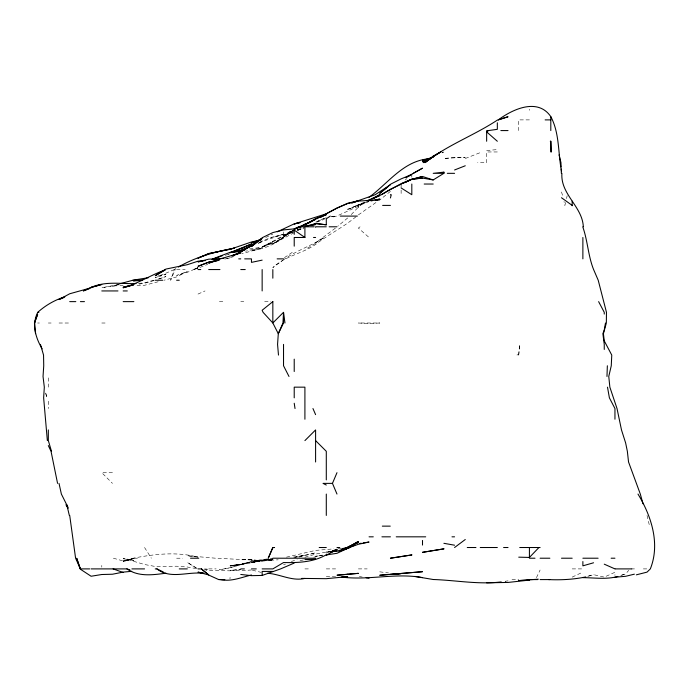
<?xml version="1.0" encoding="UTF-8"?>
<svg xmlns="http://www.w3.org/2000/svg" width="689" height="689" viewBox="0 0 689 689"><rect width="100%" height="100%" fill="white"/><g stroke="black" fill="none" stroke-linecap="round" stroke-linejoin="round"><path stroke-width="0.52" stroke-dasharray="3.44 2.58" d="M229.962 578.829L230.074 577.313M518.731 355.085L519.609 344.388L518.731 355.085L516.535 355.085L518.731 354.525M565.574 202.497L564.877 205.408L564.024 201.524M566.496 198.604L567.193 195.693M175.841 268.546L174.291 269.554L170.631 280.242L175.282 269.554M536.438 577.675L540.116 570.001M621.754 575.186L625.638 573.92L628.73 570.337M351.252 214.598L357.66 207.854M359.959 205.408L362.991 202.712M347.669 217.965L337.894 226.13M390.439 191.344L379.742 199.999M405.244 179.958L406.88 178.589M335.336 228.18L315.596 242.933L324.071 237.481C311.127 245.939 296.098 250.667 283.532 259.787M360.054 226.793L358.366 228.085L369.054 237.481M356.006 216.725C343.406 227.241 328.55 234.441 315.596 244.457C302.118 253.733 284.97 256.032 272.835 267.599L282.705 260.39M293.393 229.893L283.179 237.481L272.835 243.82L294.22 230.143L283.532 237.223L294.22 229.437M358.366 214.916L377.227 201.619M284.419 257.634L294.22 251.063M290.655 231.065L283.532 235.509L291.55 231.022L262.147 247.179L245.62 251.244M297.708 230.514L300.326 228.912M307.432 248.169L315.596 243.295M359.262 204.891L363.714 202.428M358.366 206.209L336.981 216.01L331.461 217.319M294.22 232.632L272.835 244.035L283.532 237.481C274.17 244.526 263.25 249.573 251.459 250.434L262.147 248.169L241.736 253.707M360.114 205.408L368.159 201.464M358.366 205.382L364.602 202.385M265.721 237.481L272.835 234.071M259.477 242.252L270.932 237.481L283.532 234.2L259.228 242.588M572.18 577.124L582.877 572.085M324.347 218.18L315.596 222.159L326.293 217.69M198.001 294.082L205.029 290.939M174.291 269.554L155.24 277.805L165.928 274.343L157.178 275.764M364.197 202.299L347.669 209.714L357.178 205.408L347.669 209.155M298.104 230.221L304.908 227.353M258.263 243.295L262.147 241.701L258.263 243.174M465.273 158.504L481.904 151.959M199.939 267.444L207.725 264.343M197.149 268.21L193.747 269.554L198.001 267.685L187.313 272.353L176.625 275.411L187.313 271.492L176.625 276.918L163.887 280.242M297.131 230.109L303.935 227.456M297.131 230.135L301.989 228.283M316.57 222.246L324.347 219.283M297.131 229.747L299.078 229.015M233.959 256.549L224.588 259.142M293.247 232.202L283.532 235.672L294.22 231.254C283.015 235.345 273.455 242.726 262.147 246.559L272.835 241.839L262.147 247.179L247.566 249.22M118.301 284.376L112.471 286.452L119.275 284.635M198.001 267.875L193.204 269.554L198.001 268.219M159.125 278.907L165.928 276.582L158.151 279.054M326.293 553.086L330.177 551.794M137.438 558.211L133.864 558.211L123.159 561.733L133.864 558.056C154.965 554.025 176.927 551.519 198.001 557.16L187.313 555.747L215.571 558.211L262.147 560.501L251.459 560.734L272.835 559.132L262.147 560.217L251.459 562.293L272.835 560.036L262.147 560.708L278.184 559.812M291.301 561.483L297.131 559.683M225.217 255.309L229.101 254.103M620.78 575.427L625.638 573.92M283.532 234.2L272.835 237.481L270.932 237.481M304.908 557.263L315.596 554.102L330.177 551.303M153.673 280.242L144.552 282.878L138.136 283.412M588.707 576.073L593.565 574.669L604.253 577.106L614.95 572.283L614.95 575.349M230.074 257.815L224.416 259.279M313.788 557.177L322.4 555.248M298.948 557.108L315.596 552.828L294.22 557.487M587.734 576.288L593.565 574.669M154.258 280.501L144.552 283.231L136.775 284.471M158.117 281.758L144.552 285.28L134.932 285.591M113.384 558.211L123.159 560.967L133.864 558.211M228.128 254.275L230.074 253.802M283.532 564.592L285.479 564.127M297.131 229.799L303.935 228.231M300.051 560.708L304.908 559.597M123.159 560.967L133.864 558.762L123.159 560.235L133.864 560.596L123.159 558.211L144.552 564.515L155.24 566.479L176.625 566.22L187.313 567.021L197.028 568.726M295.193 557.289L304.908 555.351L292.205 557.255M119.275 284.359L101.783 287.752L112.471 285.952L123.159 285.565M286.443 557.16L315.596 550.399L333.777 548.875M331.4 216.802L335.491 216.096L331.4 216.63M322.4 555.093L315.596 556.238L322.4 555.42M272.835 559.089L251.459 562.345L262.147 560.217L272.835 559.089C258.358 559.838 244.655 565.876 230.074 565.376L240.762 564.524L251.459 561.742L230.074 566.255L240.762 564.325L230.074 565.858C244.552 564.739 258.177 558.745 272.835 558.693M329.497 551.631L326.293 552.018L329.497 551.786M486.649 150.495L497.337 149.608M251.459 569.958L240.762 570.828L230.074 570.44L240.762 569.243L230.074 570.828L205.778 570.285M338.049 548.599L341.253 548.487M529.419 119.886L518.731 119.886L518.731 130.574M497.337 151.959L486.649 151.959L486.649 162.647L477.598 162.647M176.625 269.554L185.195 269.554M219.386 301.627L224.536 301.627M240.762 301.627L243.82 301.627M264.662 301.627L270.794 301.627M37.637 323.012L39.385 323.012M48.325 323.012L51.132 323.012M59.013 323.012L70.554 323.012M101.783 323.012L105.107 323.012M112.471 472.68L101.783 472.68L112.471 483.377M176.625 558.211L182.688 558.211M208.698 568.899L216.148 568.899M304.908 568.899L310.076 568.899M326.293 568.899L335.629 568.899M358.366 568.899L367.194 568.899M572.18 568.899L582.877 568.899M631.029 568.899L636.326 568.899M643.337 568.899L647.023 568.899M512.005 579.587L518.731 579.587M204.418 569.097L208.698 569.226L204.53 569.097M326.293 576.495L335.913 576.891M379.742 571.836L388.493 572.929M359.339 576.529L362.25 577.046M252.432 570.199L261.174 572.378M197.106 568.365L187.313 562.431L197.442 568.899M144.552 547.514L151.339 558.211M561.492 191.981L562.965 196.666M647.023 515.441L649.589 526.138M45.698 392.988L46.843 397.846L45.724 392.988M529.419 109.189L529.419 110.292M411.815 175.273L411.815 177.211M401.127 184.032L401.127 194.72M283.532 231.9L283.532 236.646M101.783 565.419L101.783 567.159M48.325 377.865L48.325 387.158M48.325 401.205L48.325 408.534M443.888 151.959L441.95 152.863L443.888 151.959M272.835 242.967L262.147 247.179L272.835 242.967M358.366 204.891L356.954 205.408L369.054 201.541L358.366 204.891M251.459 561.638L230.074 567.796L219.386 569.812L230.074 567.736L251.459 561.638M262.147 560.217L251.459 562.749L262.147 560.217M508.043 580.836L505.123 581.301L508.043 580.836M454.576 157.531L443.888 158.444L465.273 157.264L454.576 157.531M379.742 323.012L369.054 323.486L358.366 323.012L379.742 323.012M251.459 559.735L240.762 559.752L251.459 559.769L262.147 560.992L251.459 559.735"/><path stroke-width="1.03" d="M606.975 376.461L607.354 365.773M443.888 172.138L443.888 173.335L433.2 173.335L443.888 172.138L443.845 173.335L433.2 179.941L422.503 178.081L411.815 179.114L401.127 183.662L379.742 195.443L366.384 200.955M605.485 323.012L604.253 329.953L602.884 333.7L604.253 344.388L604.253 349.444M390.439 197.967L391.249 194.72L390.439 194.72M42.15 348.849C35.69 338.006 31.608 324.485 37.637 312.53M34.467 323.012L37.637 314.279L34.45 323.012L35.527 333.7M336.981 494.065L332.46 483.377L336.981 472.68M538.936 547.514L529.419 557.444L518.731 557.168M304.908 440.607L315.596 429.919L315.596 461.992M387.976 186.736L379.742 193.359L390.913 184.032L401.127 178.873L411.815 174.498L407.363 176.944M454.576 547.514L465.273 539.513M430.763 158.444L425.061 162.647L433.2 156.076L440.805 151.959L423.563 162.647L430.573 158.513M486.649 141.262L486.649 131.875L488.467 130.574L497.337 129.317L497.337 122.788M369.054 197.304C388.45 183.145 404.03 159.9 430.289 158.728M390.439 184.755L375.178 194.72L351.562 203.031M304.908 224.252L299.422 227.809M330.281 216.096L326.293 218.766L326.293 224.803L315.596 223.546L306.855 226.19M237.197 254.026L262.147 238.205L251.459 246.567L262.673 237.481L272.835 232.581L283.532 229.911L294.22 228.877L304.908 225.932L315.596 224.528L315.596 223.486L326.293 224.803M433.2 156.644C453.603 142.744 476.702 133.718 497.337 120.119L508.043 116.751L498.319 119.886C512.659 109.146 537.816 97.537 550.804 116.639C559.666 133.253 557.969 153.027 561.492 171.105M237.197 253.931L251.459 245.422M381.517 194.72L390.439 189.26L401.523 184.032M405.58 177.659L422.503 168.176L413.254 173.335M247.084 248.169L240.762 251.985L232.012 255.886M372.62 198.923L379.742 194.72L371.724 198.863M165.033 270.071L155.24 275.712L165.928 269.072L187.313 264.705L198.001 261.191L205.486 260.58M178.399 267.039C195.573 257.057 214.899 251.795 234.294 248.169L208.698 253.75L198.001 258.194L208.698 253.483L230.074 249.323L251.459 241.985L261.174 239.91M326.293 555.248L336.981 549.305L331.151 551.889M295.03 228.998L299.086 226.793L294.22 229.282M316.509 218.921L336.981 208.121L347.669 203.531L358.366 201.119L379.742 199.655L376.831 200.12M277.288 231.814L294.22 223.839L300.051 222.59L294.22 223.959L326.293 213.814L336.981 208.026L347.669 203.289L358.366 200.697M322.624 216.096L319.989 217.431L326.293 214.71L315.596 218.542L304.908 224.864L315.596 219.36L304.908 224.338L310.739 222.004M294.22 228.851L310.739 221.918M326.293 554.731C313.409 562.31 298.087 562.818 283.532 562.551L272.835 568.899L262.147 568.899M247.894 247.756L251.459 246.085M433.2 156.928L422.503 161.794L433.2 157.126L422.503 160.434L428.343 159.219M405.27 182.327L410.885 179.777M164.955 269.985C150.615 275.1 137.826 283.73 123.159 287.778L133.864 284.669L123.159 287.201L132.891 285.143M211.988 259.589L222.297 255.705M212.884 258.866L230.074 252.329L240.762 250.77L232.012 252.484L240.762 250.632L247.006 248.169M251.459 245.74L236.87 251.864M373.912 198.174L379.742 195.685M313.693 224.356L315.596 223.546M347.669 546.98L358.366 542.441L347.669 547.514L336.981 551.252L330.565 551.708M331.151 551.992L336.981 549.538L332.124 551.148M354.689 545.214L347.669 548.099L358.366 544.284L369.054 542.036L363.224 542.932M294.22 563.068L280.595 568.899L262.147 575.444L251.459 575.651L240.762 574.462M63.879 297.57L59.013 299.534L69.71 293.772L91.086 287.813M454.576 169.976L465.273 165.765M338.928 551.536L349.779 547.514L347.669 548.194M89.157 288.786L83.352 290.939L91.086 287.382L101.783 284.471L91.086 287.451C105.322 280.905 120.971 284.032 136 283.584M341.839 550.477L347.669 548.315L336.981 553.31L326.293 554.946M232.012 256.032L240.762 252.82L219.386 259.185L208.698 263.146L219.386 259.874L208.698 262.121L198.001 266.316L208.698 262.19L217.44 260.666M261.174 239.307L251.459 242.855L259.228 240.556M352.535 202.807L357.393 201.05M120.248 283.687L132.839 280.242L142.451 280.242L133.864 280.948L132.839 280.242M236.87 251.674L245.62 249.539M64.852 296.83C54.801 299.956 45.577 305.305 37.731 312.315L38.894 312.315M617.861 576.452C606.535 579.656 594.486 577.726 582.877 577.64M341.658 548.944L346.36 547.514M585.788 576.917C573.679 579.483 560.958 580.155 548.616 579.587M593.565 562.784L582.877 565.841L582.877 561.544M422.503 178.081L411.815 179.347L422.503 176.496L433.2 179.941M375.858 200.103L379.742 199.061L374.885 200.103M411.815 179.347L422.503 176.496M251.459 574.979C241.253 577.408 231.177 581.904 220.463 579.587M214.408 259.357L216.312 258.866L213.452 259.409M636.326 574.841L647.023 572.128L650.33 568.899C660.381 543.767 651.372 516.113 637.997 494.065M634.38 574.17L625.638 576.297L614.95 577.227M148.436 277.701L133.864 280.044M331.151 552.018L336.981 550.735L332.709 551.252M371.001 200.938L372.938 200.516M310.739 225.553L315.596 224.528M262.147 260.141L251.459 262.371L251.459 258.866L244.664 258.866M223.873 258.341L208.698 259.176L198.001 261.854L202.859 261.157M501.23 581.904C478.562 584.754 455.885 580.216 433.2 579.509L414.735 576.4M359.339 543.526L361.286 543.233M538.273 579.173L518.731 580.569L529.419 580.095L508.043 582.438L486.649 582.808M131.72 571.302L123.159 572.12L112.471 574.23L101.783 574.514L91.086 576.245L80.398 569.209M165.928 573.205C152.803 574.936 138.472 577.038 126.905 568.899L91.086 568.899M341.253 577.029C368.426 580.672 395.408 572.654 422.503 577.606M390.439 574.316L379.742 575.272L422.503 571.698L393.652 574.092M304.908 578.407C292.015 581.49 280.165 574.101 267.487 573.257M342.33 576.788L347.669 576.633L326.293 578.682L301.704 578.407M304.908 559.571L315.596 559.313M545.12 119.886L550.804 119.886M486.649 130.574L488.467 130.574M500.851 130.574L508.043 130.574M447.299 173.335L454.576 173.335M424.191 184.032L433.2 184.032M382.636 205.408L390.439 205.408M572.18 205.408L561.492 197.743M340.288 216.096L357.384 216.096M314.193 226.793L304.908 226.793L304.908 237.481L294.22 237.481L294.22 246.162M326.293 226.793L315.596 226.793L315.596 227.232M329.135 226.793L336.981 226.793M313.521 237.481L315.596 237.481M238.713 258.866L240.762 258.866M277.15 258.866L283.532 258.866M198.001 269.554L200.775 269.554M208.698 269.554L219.946 269.554M240.762 269.554L245.232 269.554M155.24 280.242L162.673 280.242M176.625 280.242L179.252 280.242M101.783 290.939L117.974 290.939M123.159 290.939L127.31 290.939M69.71 301.627L75.816 301.627M80.398 301.627L84.463 301.627M123.193 301.627L133.864 301.627M332.46 483.377L323.046 483.377L326.293 485.039M382.326 526.138L390.258 526.138M369.054 536.826L373.283 536.826M381.913 536.826L390.439 536.826M396.235 536.826L425.707 536.826M451.984 536.826L454.576 536.826M319.188 547.514L326.293 547.514M336.981 547.514L339.763 547.514M467.245 547.514L475.961 547.514M480.242 547.514L497.337 547.514M503.59 547.514L508.043 547.514M519.73 547.514L540.116 547.514M190.534 558.211L198.768 558.211M272.835 558.211L315.596 558.211M535.009 558.211L529.419 558.211L529.419 547.514M540.116 558.211L549.874 558.211M561.492 558.211L572.18 558.211M582.877 558.211L598.121 558.211M611.126 558.211L614.95 558.211M69.71 515.441L75.592 558.211L80.398 568.899L89.682 568.899M131.909 568.899L144.552 568.899M155.24 568.899L156.928 568.899L163.224 571.913M179.269 568.899L187.313 568.899M198.001 568.899L201.403 568.899L208.698 574.919L198.001 572.146L203.832 573.119M240.762 568.899L244.406 568.899M251.459 568.899L256.299 568.899M615.268 568.899L631.847 568.899M272.835 571.422L262.147 571.422L262.147 575.444M219.386 579.587L224.735 579.587L218.706 579.587L208.698 575.048L201.403 568.899M529.419 579.587L537.687 579.587M540.116 579.587L549.736 579.587M203.35 573.369C187.951 571.293 170.476 579.638 156.928 568.899M366.143 577.726L369.054 578.235M443.888 543.311L454.576 545.206M126.905 568.899L129.885 569.837M113.108 568.899L123.159 572.481M604.253 564.17L614.95 568.899M401.127 187.925L411.815 194.72L411.815 184.032M304.908 237.481L294.22 230.135L294.22 234.338M486.649 131.875L497.337 141.262M315.596 440.607L326.293 451.304L326.293 479.889M561.897 173.335C560.424 194.496 582.403 206.459 583.325 226.793M65.929 504.753L68.09 508.327M598.62 301.627L604.253 312.315L604.253 314.072M288.992 376.461L283.532 365.773L283.532 344.388M68.056 507.431L61.373 494.065L59.013 483.377M48.325 445.576L51.038 451.304L57.566 483.377M312.944 408.534L315.596 414.632M80.398 568.899L76.686 558.211L80.174 568.899M51.486 451.304L48.325 440.607L48.325 429.919M40.444 344.388L43.545 355.085L43.734 365.773L43.037 376.461L44.32 387.158L43.64 397.846L47.352 440.607M643.009 503.78L640.314 494.065L628.54 461.992L627.352 451.304L625.638 442.967L621.487 429.919L617.017 408.534L609.86 387.158L608.766 376.461L611.264 365.773L611.763 355.085L604.253 340.866L603.426 333.7L606.346 323.012L606.466 312.315L598.216 280.242L593.565 269.459C588.13 255.852 587.726 240.952 582.877 227.172L582.877 226.793M559.072 154.87L560.958 162.647L561.122 166.919M66.807 504.753L69.322 515.441M607.5 387.158L609.395 397.846L614.95 408.534L614.95 419.231M294.22 403.246L295.021 408.534M284.962 323.012L283.506 312.315L272.835 322.96L278.296 333.7L277.564 344.388L278.485 355.085M551.355 151.959L550.804 141.262L550.287 141.262L550.804 141.271L550.804 151.959M561.208 169.063L561.363 173.335M582.877 237.481L582.877 258.866M572.18 201.179L572.18 205.761M550.804 116.639L550.804 130.574M422.503 540.443L422.503 545.077M358.366 205.408L358.366 207.355M326.293 494.065L326.293 515.441M304.908 419.231L304.908 387.158L294.22 387.158L294.22 397.846M294.22 359.15L294.22 371.517M272.835 269.554L272.835 278.192M262.147 269.554L262.147 290.939M133.864 280.242L133.864 280.948M283.532 312.436L282.955 323.012L278.296 333.7L283.532 323.012L283.532 312.436M272.835 547.514L268.245 558.211L272.835 547.557L274.575 547.514L272.835 547.557M272.835 301.627L262.147 310.257L263.069 312.315L272.835 322.96L272.835 301.627M358.366 541.451L347.669 547.557L358.366 541.451M242.003 248.169L230.074 252.682L251.459 243.966L242.003 248.169M410.842 179.769L402.1 183.601L410.842 179.777M411.815 554.929L390.439 558.211L411.815 554.929M443.888 548.857L422.503 552.328L443.888 548.857M347.669 574.238L336.981 575.22L358.366 573.351L347.669 574.238M401.127 573.567L390.439 574.411L401.127 573.601"/></g></svg>
